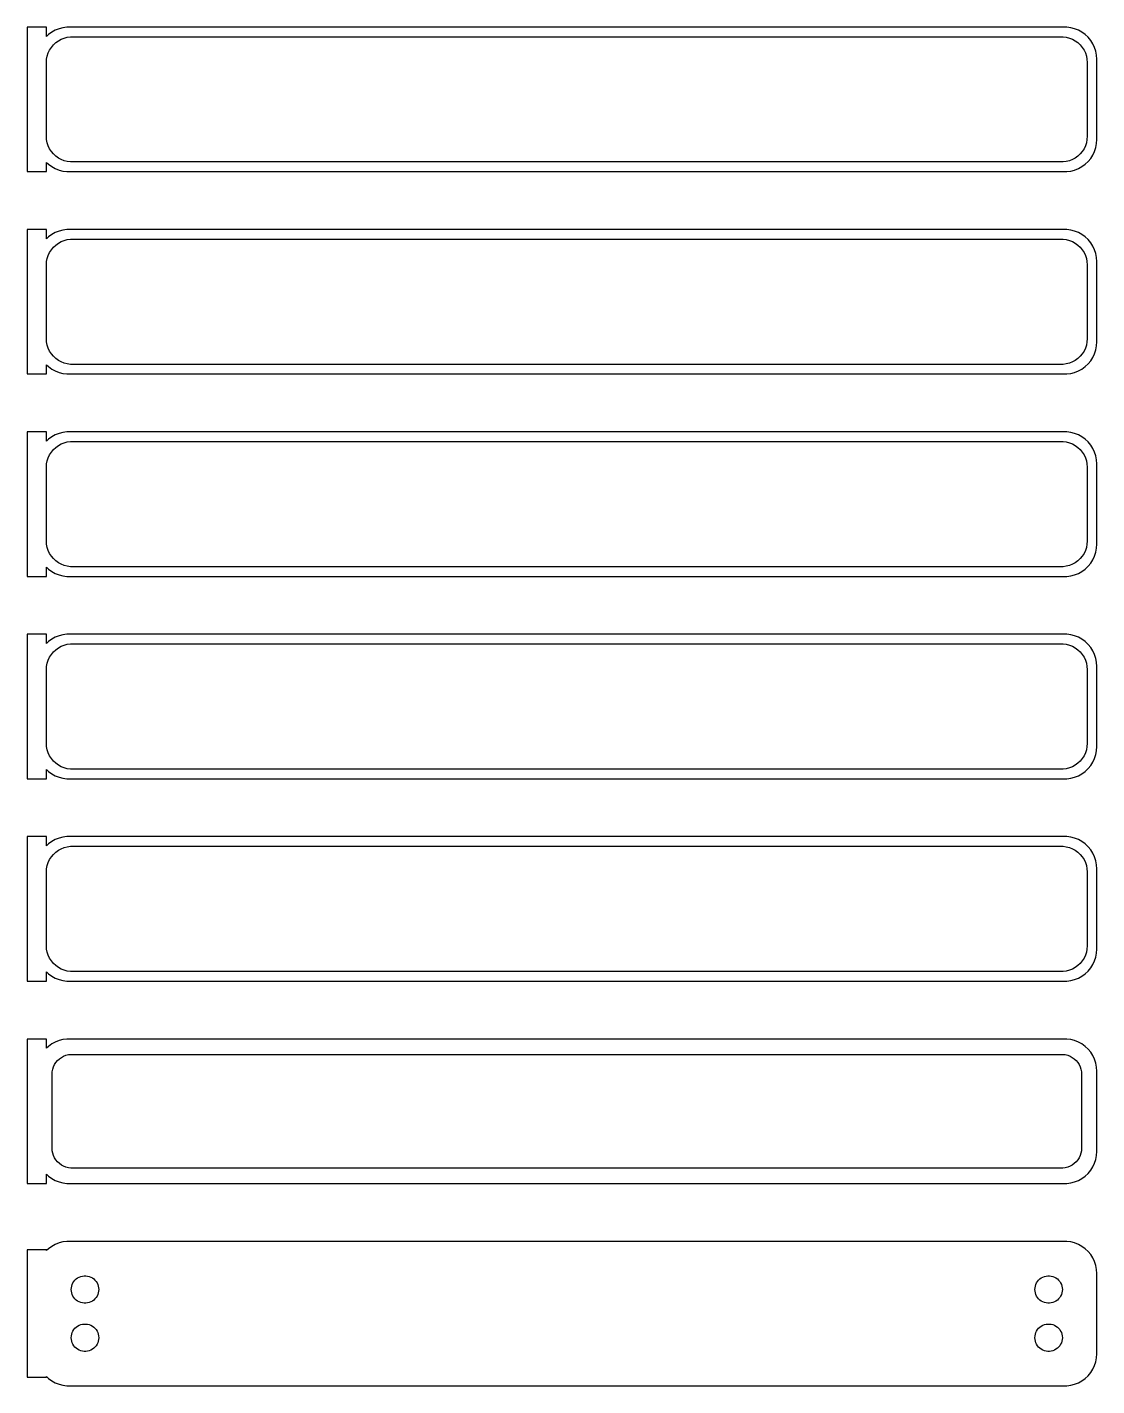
# Model space of a CAD drawing. Header units: metres. Extents: x -84 to 82, y 461 to 925.
# Drawn here: x -84 to 82.5, y 461.3 to 672.7 of the extents above; entities that cross this region are included whole.
import ezdxf

# ---------------------------------------------------------------- set-up
doc = ezdxf.new("R2010")
doc.units = ezdxf.units.M

msp = doc.modelspace()

# ---------------------------------------------------------------- linework, layer by layer
for p, q in [((-81, 672.74), (-84, 672.74)), ((-84, 672.74), (-84, 650.26)), ((-81, 671.309), (-81, 672.74)), ((-78.4369, 672.661), (-79.0451, 672.505)), ((-77.8139, 672.74), (-78.4369, 672.661)), ((77.8139, 672.74), (-77.8139, 672.74)), ((78.4369, 672.661), (77.8139, 672.74)), ((79.0451, 672.505), (78.4369, 672.661)), ((-80.6871, 671.603), (-81, 671.309)), ((-80.1791, 671.972), (-80.6871, 671.603)), ((-79.6289, 672.274), (-80.1791, 671.972)), ((-79.0451, 672.505), (-79.6289, 672.274)), ((-79.5497, 670.332), (-79.1433, 670.627)), ((-79.1433, 670.627), (-78.7031, 670.869)), ((-78.7031, 670.869), (-78.2361, 671.054)), ((-78.2361, 671.054), (-77.7495, 671.179)), ((-77.7495, 671.179), (-77.2512, 671.242)), ((-77.2512, 671.242), (77.2512, 671.242)), ((77.2512, 671.242), (77.7495, 671.179)), ((77.7495, 671.179), (78.2361, 671.054)), ((78.2361, 671.054), (78.7031, 670.869)), ((78.7031, 670.869), (79.1433, 670.627)), ((79.6289, 672.274), (79.0451, 672.505)), ((79.1433, 670.627), (79.5497, 670.332)), ((80.1791, 671.972), (79.6289, 672.274)), ((80.6871, 671.603), (80.1791, 671.972)), ((81.1448, 671.173), (80.6871, 671.603)), ((81.5451, 670.689), (81.1448, 671.173)), ((81.8815, 670.159), (81.5451, 670.689)), ((-80.8743, 668.245), (-80.7191, 668.722)), ((-80.7191, 668.722), (-80.5052, 669.177)), ((-80.5052, 669.177), (-80.2361, 669.601)), ((-80.2361, 669.601), (-79.9159, 669.988)), ((-79.9159, 669.988), (-79.5497, 670.332)), ((79.5497, 670.332), (79.9159, 669.988)), ((79.9159, 669.988), (80.2361, 669.601)), ((80.2361, 669.601), (80.5052, 669.177)), ((80.5052, 669.177), (80.7191, 668.722)), ((80.7191, 668.722), (80.8743, 668.245)), ((82.1489, 669.591), (81.8815, 670.159)), ((82.3429, 668.993), (82.1489, 669.591)), ((82.4606, 668.377), (82.3429, 668.993)), ((82.5, 667.75), (82.4606, 668.377)), ((-81, 667.25), (-80.9685, 667.751)), ((-81, 655.75), (-81, 667.25)), ((-80.9685, 667.751), (-80.8743, 668.245)), ((80.8743, 668.245), (80.9685, 667.751)), ((80.9685, 667.751), (81, 667.25)), ((81, 667.25), (81, 655.75)), ((82.5, 655.25), (82.5, 667.75)), ((-80.9685, 655.249), (-81, 655.75)), ((81, 655.75), (80.9685, 655.249)), ((-80.8743, 654.755), (-80.9685, 655.249)), ((-80.7191, 654.278), (-80.8743, 654.755)), ((-80.5052, 653.823), (-80.7191, 654.278)), ((-80.2361, 653.399), (-80.5052, 653.823)), ((80.5052, 653.823), (80.2361, 653.399)), ((80.7191, 654.278), (80.5052, 653.823)), ((80.8743, 654.755), (80.7191, 654.278)), ((80.9685, 655.249), (80.8743, 654.755)), ((82.1489, 653.409), (82.3429, 654.007)), ((82.3429, 654.007), (82.4606, 654.623)), ((82.4606, 654.623), (82.5, 655.25)), ((-81, 651.691), (-80.6871, 651.397)), ((-81, 650.26), (-81, 651.691)), ((-80.6871, 651.397), (-80.1791, 651.028)), ((-79.9159, 653.012), (-80.2361, 653.399)), ((-79.5497, 652.668), (-79.9159, 653.012)), ((-79.1433, 652.373), (-79.5497, 652.668)), ((-78.7031, 652.131), (-79.1433, 652.373)), ((-78.2361, 651.946), (-78.7031, 652.131)), ((-77.7495, 651.821), (-78.2361, 651.946)), ((-77.2512, 651.758), (-77.7495, 651.821)), ((77.2512, 651.758), (-77.2512, 651.758)), ((77.7495, 651.821), (77.2512, 651.758)), ((78.2361, 651.946), (77.7495, 651.821)), ((78.7031, 652.131), (78.2361, 651.946)), ((79.1433, 652.373), (78.7031, 652.131)), ((79.5497, 652.668), (79.1433, 652.373)), ((79.9159, 653.012), (79.5497, 652.668)), ((80.2361, 653.399), (79.9159, 653.012)), ((80.1791, 651.028), (80.6871, 651.397)), ((80.6871, 651.397), (81.1448, 651.827)), ((81.1448, 651.827), (81.5451, 652.311)), ((81.5451, 652.311), (81.8815, 652.841)), ((81.8815, 652.841), (82.1489, 653.409)), ((-84, 650.26), (-81, 650.26)), ((-80.1791, 651.028), (-79.6289, 650.726)), ((-79.6289, 650.726), (-79.0451, 650.495)), ((-79.0451, 650.495), (-78.4369, 650.339)), ((-78.4369, 650.339), (-77.8139, 650.26)), ((-77.8139, 650.26), (77.8139, 650.26)), ((77.8139, 650.26), (78.4369, 650.339)), ((78.4369, 650.339), (79.0451, 650.495)), ((79.0451, 650.495), (79.6289, 650.726)), ((79.6289, 650.726), (80.1791, 651.028)), ((-81, 641.24), (-84, 641.24)), ((-84, 641.24), (-84, 618.76)), ((-81, 639.809), (-81, 641.24)), ((-79.0451, 641.005), (-79.6289, 640.774)), ((-78.4369, 641.161), (-79.0451, 641.005)), ((-77.8139, 641.24), (-78.4369, 641.161)), ((77.8139, 641.24), (-77.8139, 641.24)), ((78.4369, 641.161), (77.8139, 641.24)), ((79.0451, 641.005), (78.4369, 641.161)), ((79.6289, 640.774), (79.0451, 641.005)), ((-80.6871, 640.103), (-81, 639.809)), ((-80.1791, 640.472), (-80.6871, 640.103)), ((-79.6289, 640.774), (-80.1791, 640.472)), ((-79.9159, 638.488), (-79.5497, 638.832)), ((-79.5497, 638.832), (-79.1433, 639.127)), ((-79.1433, 639.127), (-78.7031, 639.369)), ((-78.7031, 639.369), (-78.2361, 639.554)), ((-78.2361, 639.554), (-77.7495, 639.679)), ((-77.7495, 639.679), (-77.2512, 639.742)), ((-77.2512, 639.742), (77.2512, 639.742)), ((77.2512, 639.742), (77.7495, 639.679)), ((77.7495, 639.679), (78.2361, 639.554)), ((78.2361, 639.554), (78.7031, 639.369)), ((78.7031, 639.369), (79.1433, 639.127)), ((79.1433, 639.127), (79.5497, 638.832)), ((79.5497, 638.832), (79.9159, 638.488)), ((80.1791, 640.472), (79.6289, 640.774)), ((80.6871, 640.103), (80.1791, 640.472)), ((81.1448, 639.673), (80.6871, 640.103)), ((81.5451, 639.189), (81.1448, 639.673)), ((81.8815, 638.659), (81.5451, 639.189)), ((-80.9685, 636.251), (-80.8743, 636.745)), ((-80.8743, 636.745), (-80.7191, 637.222)), ((-80.7191, 637.222), (-80.5052, 637.677)), ((-80.5052, 637.677), (-80.2361, 638.101)), ((-80.2361, 638.101), (-79.9159, 638.488)), ((79.9159, 638.488), (80.2361, 638.101)), ((80.2361, 638.101), (80.5052, 637.677)), ((80.5052, 637.677), (80.7191, 637.222)), ((80.7191, 637.222), (80.8743, 636.745)), ((80.8743, 636.745), (80.9685, 636.251)), ((82.1489, 638.091), (81.8815, 638.659)), ((82.3429, 637.493), (82.1489, 638.091)), ((82.4606, 636.877), (82.3429, 637.493)), ((82.5, 636.25), (82.4606, 636.877)), ((-81, 635.75), (-80.9685, 636.251)), ((-81, 624.25), (-81, 635.75)), ((80.9685, 636.251), (81, 635.75)), ((81, 635.75), (81, 624.25)), ((82.5, 623.75), (82.5, 636.25)), ((-80.9685, 623.749), (-81, 624.25)), ((81, 624.25), (80.9685, 623.749)), ((-80.8743, 623.255), (-80.9685, 623.749)), ((-80.7191, 622.778), (-80.8743, 623.255)), ((-80.5052, 622.323), (-80.7191, 622.778)), ((-80.2361, 621.899), (-80.5052, 622.323)), ((-79.9159, 621.512), (-80.2361, 621.899)), ((80.2361, 621.899), (79.9159, 621.512)), ((80.5052, 622.323), (80.2361, 621.899)), ((80.7191, 622.778), (80.5052, 622.323)), ((80.8743, 623.255), (80.7191, 622.778)), ((80.9685, 623.749), (80.8743, 623.255)), ((81.8815, 621.341), (82.1489, 621.909)), ((82.1489, 621.909), (82.3429, 622.507)), ((82.3429, 622.507), (82.4606, 623.123)), ((82.4606, 623.123), (82.5, 623.75)), ((-81, 620.191), (-80.6871, 619.897)), ((-81, 618.76), (-81, 620.191)), ((-80.6871, 619.897), (-80.1791, 619.528)), ((-79.5497, 621.168), (-79.9159, 621.512)), ((-79.1433, 620.873), (-79.5497, 621.168)), ((-78.7031, 620.631), (-79.1433, 620.873)), ((-78.2361, 620.446), (-78.7031, 620.631)), ((-77.7495, 620.321), (-78.2361, 620.446)), ((-77.2512, 620.258), (-77.7495, 620.321)), ((77.2512, 620.258), (-77.2512, 620.258)), ((77.7495, 620.321), (77.2512, 620.258)), ((78.2361, 620.446), (77.7495, 620.321)), ((78.7031, 620.631), (78.2361, 620.446)), ((79.1433, 620.873), (78.7031, 620.631)), ((79.5497, 621.168), (79.1433, 620.873)), ((79.9159, 621.512), (79.5497, 621.168)), ((80.1791, 619.528), (80.6871, 619.897)), ((80.6871, 619.897), (81.1448, 620.327)), ((81.1448, 620.327), (81.5451, 620.811)), ((81.5451, 620.811), (81.8815, 621.341)), ((-84, 618.76), (-81, 618.76)), ((-80.1791, 619.528), (-79.6289, 619.226)), ((-79.6289, 619.226), (-79.0451, 618.995)), ((-79.0451, 618.995), (-78.4369, 618.839)), ((-78.4369, 618.839), (-77.8139, 618.76)), ((-77.8139, 618.76), (77.8139, 618.76)), ((77.8139, 618.76), (78.4369, 618.839)), ((78.4369, 618.839), (79.0451, 618.995)), ((79.0451, 618.995), (79.6289, 619.226)), ((79.6289, 619.226), (80.1791, 619.528)), ((-81, 609.74), (-84, 609.74)), ((-84, 609.74), (-84, 587.26)), ((-81, 608.309), (-81, 609.74)), ((-79.6289, 609.274), (-80.1791, 608.972)), ((-79.0451, 609.505), (-79.6289, 609.274)), ((-78.4369, 609.661), (-79.0451, 609.505)), ((-77.8139, 609.74), (-78.4369, 609.661)), ((77.8139, 609.74), (-77.8139, 609.74)), ((78.4369, 609.661), (77.8139, 609.74)), ((79.0451, 609.505), (78.4369, 609.661)), ((79.6289, 609.274), (79.0451, 609.505)), ((80.1791, 608.972), (79.6289, 609.274)), ((-80.6871, 608.603), (-81, 608.309)), ((-80.1791, 608.972), (-80.6871, 608.603)), ((-80.2361, 606.601), (-79.9159, 606.988)), ((-79.9159, 606.988), (-79.5497, 607.332)), ((-79.5497, 607.332), (-79.1433, 607.627)), ((-79.1433, 607.627), (-78.7031, 607.869)), ((-78.7031, 607.869), (-78.2361, 608.054)), ((-78.2361, 608.054), (-77.7495, 608.179)), ((-77.7495, 608.179), (-77.2512, 608.242)), ((-77.2512, 608.242), (77.2512, 608.242)), ((77.2512, 608.242), (77.7495, 608.179)), ((77.7495, 608.179), (78.2361, 608.054)), ((78.2361, 608.054), (78.7031, 607.869)), ((78.7031, 607.869), (79.1433, 607.627)), ((79.1433, 607.627), (79.5497, 607.332)), ((79.5497, 607.332), (79.9159, 606.988)), ((79.9159, 606.988), (80.2361, 606.601)), ((80.6871, 608.603), (80.1791, 608.972)), ((81.1448, 608.173), (80.6871, 608.603)), ((81.5451, 607.689), (81.1448, 608.173)), ((81.8815, 607.159), (81.5451, 607.689)), ((82.1489, 606.591), (81.8815, 607.159)), ((-80.9685, 604.751), (-80.8743, 605.245)), ((-80.8743, 605.245), (-80.7191, 605.722)), ((-80.7191, 605.722), (-80.5052, 606.177)), ((-80.5052, 606.177), (-80.2361, 606.601)), ((80.2361, 606.601), (80.5052, 606.177)), ((80.5052, 606.177), (80.7191, 605.722)), ((80.7191, 605.722), (80.8743, 605.245)), ((80.8743, 605.245), (80.9685, 604.751)), ((82.3429, 605.993), (82.1489, 606.591)), ((82.4606, 605.377), (82.3429, 605.993)), ((82.5, 604.75), (82.4606, 605.377)), ((-81, 604.25), (-80.9685, 604.751)), ((-81, 592.75), (-81, 604.25)), ((80.9685, 604.751), (81, 604.25)), ((81, 604.25), (81, 592.75)), ((82.5, 592.25), (82.5, 604.75)), ((-80.9685, 592.249), (-81, 592.75)), ((-80.8743, 591.755), (-80.9685, 592.249)), ((80.9685, 592.249), (80.8743, 591.755)), ((81, 592.75), (80.9685, 592.249)), ((82.4606, 591.623), (82.5, 592.25)), ((-80.7191, 591.278), (-80.8743, 591.755)), ((-80.5052, 590.823), (-80.7191, 591.278)), ((-80.2361, 590.399), (-80.5052, 590.823)), ((-79.9159, 590.012), (-80.2361, 590.399)), ((80.2361, 590.399), (79.9159, 590.012)), ((80.5052, 590.823), (80.2361, 590.399)), ((80.7191, 591.278), (80.5052, 590.823)), ((80.8743, 591.755), (80.7191, 591.278)), ((81.8815, 589.841), (82.1489, 590.409)), ((82.1489, 590.409), (82.3429, 591.007)), ((82.3429, 591.007), (82.4606, 591.623)), ((-81, 588.691), (-80.6871, 588.397)), ((-81, 587.26), (-81, 588.691)), ((-80.6871, 588.397), (-80.1791, 588.028)), ((-80.1791, 588.028), (-79.6289, 587.726)), ((-79.5497, 589.668), (-79.9159, 590.012)), ((-79.1433, 589.373), (-79.5497, 589.668)), ((-78.7031, 589.131), (-79.1433, 589.373)), ((-78.2361, 588.946), (-78.7031, 589.131)), ((-77.7495, 588.821), (-78.2361, 588.946)), ((-77.2512, 588.758), (-77.7495, 588.821)), ((77.2512, 588.758), (-77.2512, 588.758)), ((77.7495, 588.821), (77.2512, 588.758)), ((78.2361, 588.946), (77.7495, 588.821)), ((78.7031, 589.131), (78.2361, 588.946)), ((79.1433, 589.373), (78.7031, 589.131)), ((79.5497, 589.668), (79.1433, 589.373)), ((79.9159, 590.012), (79.5497, 589.668)), ((79.6289, 587.726), (80.1791, 588.028)), ((80.1791, 588.028), (80.6871, 588.397)), ((80.6871, 588.397), (81.1448, 588.827)), ((81.1448, 588.827), (81.5451, 589.311)), ((81.5451, 589.311), (81.8815, 589.841)), ((-84, 587.26), (-81, 587.26)), ((-79.6289, 587.726), (-79.0451, 587.495)), ((-79.0451, 587.495), (-78.4369, 587.339)), ((-78.4369, 587.339), (-77.8139, 587.26)), ((-77.8139, 587.26), (77.8139, 587.26)), ((77.8139, 587.26), (78.4369, 587.339)), ((78.4369, 587.339), (79.0451, 587.495)), ((79.0451, 587.495), (79.6289, 587.726)), ((-81, 578.24), (-84, 578.24)), ((-84, 578.24), (-84, 555.76)), ((-81, 576.809), (-81, 578.24)), ((-80.1791, 577.472), (-80.6871, 577.103)), ((-79.6289, 577.774), (-80.1791, 577.472)), ((-79.0451, 578.005), (-79.6289, 577.774)), ((-78.4369, 578.161), (-79.0451, 578.005)), ((-77.8139, 578.24), (-78.4369, 578.161)), ((77.8139, 578.24), (-77.8139, 578.24)), ((78.4369, 578.161), (77.8139, 578.24)), ((79.0451, 578.005), (78.4369, 578.161)), ((79.6289, 577.774), (79.0451, 578.005)), ((80.1791, 577.472), (79.6289, 577.774)), ((80.6871, 577.103), (80.1791, 577.472)), ((-80.6871, 577.103), (-81, 576.809)), ((-80.2361, 575.101), (-79.9159, 575.488)), ((-79.9159, 575.488), (-79.5497, 575.832)), ((-79.5497, 575.832), (-79.1433, 576.127)), ((-79.1433, 576.127), (-78.7031, 576.369)), ((-78.7031, 576.369), (-78.2361, 576.554)), ((-78.2361, 576.554), (-77.7495, 576.679)), ((-77.7495, 576.679), (-77.2512, 576.742)), ((-77.2512, 576.742), (77.2512, 576.742)), ((77.2512, 576.742), (77.7495, 576.679)), ((77.7495, 576.679), (78.2361, 576.554)), ((78.2361, 576.554), (78.7031, 576.369)), ((78.7031, 576.369), (79.1433, 576.127)), ((79.1433, 576.127), (79.5497, 575.832)), ((79.5497, 575.832), (79.9159, 575.488)), ((79.9159, 575.488), (80.2361, 575.101)), ((81.1448, 576.673), (80.6871, 577.103)), ((81.5451, 576.189), (81.1448, 576.673)), ((81.8815, 575.659), (81.5451, 576.189)), ((82.1489, 575.091), (81.8815, 575.659)), ((-81, 572.75), (-80.9685, 573.251)), ((-80.9685, 573.251), (-80.8743, 573.745)), ((-80.8743, 573.745), (-80.7191, 574.222)), ((-80.7191, 574.222), (-80.5052, 574.677)), ((-80.5052, 574.677), (-80.2361, 575.101)), ((80.2361, 575.101), (80.5052, 574.677)), ((80.5052, 574.677), (80.7191, 574.222)), ((80.7191, 574.222), (80.8743, 573.745)), ((80.8743, 573.745), (80.9685, 573.251)), ((80.9685, 573.251), (81, 572.75)), ((82.3429, 574.493), (82.1489, 575.091)), ((82.4606, 573.877), (82.3429, 574.493)), ((82.5, 573.25), (82.4606, 573.877)), ((82.5, 560.75), (82.5, 573.25)), ((-81, 561.25), (-81, 572.75)), ((81, 572.75), (81, 561.25)), ((-80.9685, 560.749), (-81, 561.25)), ((-80.8743, 560.255), (-80.9685, 560.749)), ((80.9685, 560.749), (80.8743, 560.255)), ((81, 561.25), (80.9685, 560.749)), ((82.4606, 560.123), (82.5, 560.75)), ((-80.7191, 559.778), (-80.8743, 560.255)), ((-80.5052, 559.323), (-80.7191, 559.778)), ((-80.2361, 558.899), (-80.5052, 559.323)), ((-79.9159, 558.512), (-80.2361, 558.899)), ((-79.5497, 558.168), (-79.9159, 558.512)), ((79.9159, 558.512), (79.5497, 558.168)), ((80.2361, 558.899), (79.9159, 558.512)), ((80.5052, 559.323), (80.2361, 558.899)), ((80.7191, 559.778), (80.5052, 559.323)), ((80.8743, 560.255), (80.7191, 559.778)), ((81.5451, 557.811), (81.8815, 558.341)), ((81.8815, 558.341), (82.1489, 558.909)), ((82.1489, 558.909), (82.3429, 559.507)), ((82.3429, 559.507), (82.4606, 560.123)), ((-81, 557.191), (-80.6871, 556.897)), ((-81, 555.76), (-81, 557.191)), ((-80.6871, 556.897), (-80.1791, 556.528)), ((-80.1791, 556.528), (-79.6289, 556.226)), ((-79.6289, 556.226), (-79.0451, 555.995)), ((-79.1433, 557.873), (-79.5497, 558.168)), ((-78.7031, 557.631), (-79.1433, 557.873)), ((-78.2361, 557.446), (-78.7031, 557.631)), ((-77.7495, 557.321), (-78.2361, 557.446)), ((-77.2512, 557.258), (-77.7495, 557.321)), ((77.2512, 557.258), (-77.2512, 557.258)), ((77.7495, 557.321), (77.2512, 557.258)), ((78.2361, 557.446), (77.7495, 557.321)), ((78.7031, 557.631), (78.2361, 557.446)), ((79.1433, 557.873), (78.7031, 557.631)), ((79.0451, 555.995), (79.6289, 556.226)), ((79.5497, 558.168), (79.1433, 557.873)), ((79.6289, 556.226), (80.1791, 556.528)), ((80.1791, 556.528), (80.6871, 556.897)), ((80.6871, 556.897), (81.1448, 557.327)), ((81.1448, 557.327), (81.5451, 557.811)), ((-84, 555.76), (-81, 555.76)), ((-79.0451, 555.995), (-78.4369, 555.839)), ((-78.4369, 555.839), (-77.8139, 555.76)), ((-77.8139, 555.76), (77.8139, 555.76)), ((77.8139, 555.76), (78.4369, 555.839)), ((78.4369, 555.839), (79.0451, 555.995)), ((-81, 546.74), (-84, 546.74)), ((-84, 546.74), (-84, 524.26)), ((-81, 545.309), (-81, 546.74)), ((-80.1791, 545.972), (-80.6871, 545.603)), ((-79.6289, 546.274), (-80.1791, 545.972)), ((-79.0451, 546.505), (-79.6289, 546.274)), ((-78.4369, 546.661), (-79.0451, 546.505)), ((-77.8139, 546.74), (-78.4369, 546.661)), ((77.8139, 546.74), (-77.8139, 546.74)), ((78.4369, 546.661), (77.8139, 546.74)), ((79.0451, 546.505), (78.4369, 546.661)), ((79.6289, 546.274), (79.0451, 546.505)), ((80.1791, 545.972), (79.6289, 546.274)), ((80.6871, 545.603), (80.1791, 545.972)), ((-80.6871, 545.603), (-81, 545.309)), ((-80.5052, 543.177), (-80.2361, 543.601)), ((-80.2361, 543.601), (-79.9159, 543.988)), ((-79.9159, 543.988), (-79.5497, 544.332)), ((-79.5497, 544.332), (-79.1433, 544.627)), ((-79.1433, 544.627), (-78.7031, 544.869)), ((-78.7031, 544.869), (-78.2361, 545.054)), ((-78.2361, 545.054), (-77.7495, 545.179)), ((-77.7495, 545.179), (-77.2512, 545.242)), ((-77.2512, 545.242), (77.2512, 545.242)), ((77.2512, 545.242), (77.7495, 545.179)), ((77.7495, 545.179), (78.2361, 545.054)), ((78.2361, 545.054), (78.7031, 544.869)), ((78.7031, 544.869), (79.1433, 544.627)), ((79.1433, 544.627), (79.5497, 544.332)), ((79.5497, 544.332), (79.9159, 543.988)), ((79.9159, 543.988), (80.2361, 543.601)), ((80.2361, 543.601), (80.5052, 543.177)), ((81.1448, 545.173), (80.6871, 545.603)), ((81.5451, 544.689), (81.1448, 545.173)), ((81.8815, 544.159), (81.5451, 544.689)), ((82.1489, 543.591), (81.8815, 544.159)), ((82.3429, 542.993), (82.1489, 543.591)), ((-81, 541.25), (-80.9685, 541.751)), ((-80.9685, 541.751), (-80.8743, 542.245)), ((-80.8743, 542.245), (-80.7191, 542.722)), ((-80.7191, 542.722), (-80.5052, 543.177)), ((80.5052, 543.177), (80.7191, 542.722)), ((80.7191, 542.722), (80.8743, 542.245)), ((80.8743, 542.245), (80.9685, 541.751)), ((80.9685, 541.751), (81, 541.25)), ((82.4606, 542.377), (82.3429, 542.993)), ((82.5, 541.75), (82.4606, 542.377)), ((82.5, 529.25), (82.5, 541.75)), ((-81, 529.75), (-81, 541.25)), ((81, 541.25), (81, 529.75)), ((-80.9685, 529.249), (-81, 529.75)), ((-80.8743, 528.755), (-80.9685, 529.249)), ((-80.7191, 528.278), (-80.8743, 528.755)), ((80.8743, 528.755), (80.7191, 528.278)), ((80.9685, 529.249), (80.8743, 528.755)), ((81, 529.75), (80.9685, 529.249)), ((82.4606, 528.623), (82.5, 529.25)), ((-80.5052, 527.823), (-80.7191, 528.278)), ((-80.2361, 527.399), (-80.5052, 527.823)), ((-79.9159, 527.012), (-80.2361, 527.399)), ((-79.5497, 526.668), (-79.9159, 527.012)), ((-79.1433, 526.373), (-79.5497, 526.668)), ((79.5497, 526.668), (79.1433, 526.373)), ((79.9159, 527.012), (79.5497, 526.668)), ((80.2361, 527.399), (79.9159, 527.012)), ((80.5052, 527.823), (80.2361, 527.399)), ((80.7191, 528.278), (80.5052, 527.823)), ((81.5451, 526.311), (81.8815, 526.841)), ((81.8815, 526.841), (82.1489, 527.409)), ((82.1489, 527.409), (82.3429, 528.007)), ((82.3429, 528.007), (82.4606, 528.623)), ((-81, 525.691), (-80.6871, 525.397)), ((-81, 524.26), (-81, 525.691)), ((-80.6871, 525.397), (-80.1791, 525.028)), ((-80.1791, 525.028), (-79.6289, 524.726)), ((-79.6289, 524.726), (-79.0451, 524.495)), ((-78.7031, 526.131), (-79.1433, 526.373)), ((-79.0451, 524.495), (-78.4369, 524.339)), ((-78.2361, 525.946), (-78.7031, 526.131)), ((-77.7495, 525.821), (-78.2361, 525.946)), ((-77.2512, 525.758), (-77.7495, 525.821)), ((77.2512, 525.758), (-77.2512, 525.758)), ((77.7495, 525.821), (77.2512, 525.758)), ((78.2361, 525.946), (77.7495, 525.821)), ((78.7031, 526.131), (78.2361, 525.946)), ((78.4369, 524.339), (79.0451, 524.495)), ((79.1433, 526.373), (78.7031, 526.131)), ((79.0451, 524.495), (79.6289, 524.726)), ((79.6289, 524.726), (80.1791, 525.028)), ((80.1791, 525.028), (80.6871, 525.397)), ((80.6871, 525.397), (81.1448, 525.827)), ((81.1448, 525.827), (81.5451, 526.311)), ((-84, 524.26), (-81, 524.26)), ((-78.4369, 524.339), (-77.8139, 524.26)), ((-77.8139, 524.26), (77.8139, 524.26)), ((77.8139, 524.26), (78.4369, 524.339)), ((-81, 515.229), (-84, 515.229)), ((-84, 515.229), (-84, 492.771)), ((-81, 513.809), (-81, 515.229)), ((-80.6871, 514.103), (-81, 513.809)), ((-80.1791, 514.472), (-80.6871, 514.103)), ((-79.6289, 514.774), (-80.1791, 514.472)), ((-79.0451, 515.005), (-79.6289, 514.774)), ((-78.4369, 515.161), (-79.0451, 515.005)), ((-77.8139, 515.24), (-78.4369, 515.161)), ((77.8139, 515.24), (-77.8139, 515.24)), ((78.4369, 515.161), (77.8139, 515.24)), ((79.0451, 515.005), (78.4369, 515.161)), ((79.6289, 514.774), (79.0451, 515.005)), ((80.1791, 514.472), (79.6289, 514.774)), ((80.6871, 514.103), (80.1791, 514.472)), ((81.1448, 513.673), (80.6871, 514.103)), ((-79.5184, 511.58), (-79.2692, 511.881)), ((-79.2692, 511.881), (-78.9843, 512.149)), ((-78.9843, 512.149), (-78.668, 512.378)), ((-78.668, 512.378), (-78.3254, 512.567)), ((-78.3254, 512.567), (-77.9619, 512.711)), ((-77.9619, 512.711), (-77.5833, 512.808)), ((-77.5833, 512.808), (-77.1955, 512.857)), ((-77.1955, 512.857), (77.1955, 512.857)), ((77.1955, 512.857), (77.5833, 512.808)), ((77.5833, 512.808), (77.9619, 512.711)), ((77.9619, 512.711), (78.3254, 512.567)), ((78.3254, 512.567), (78.668, 512.378)), ((78.668, 512.378), (78.9843, 512.149)), ((78.9843, 512.149), (79.2692, 511.881)), ((79.2692, 511.881), (79.5184, 511.58)), ((81.5451, 513.189), (81.1448, 513.673)), ((81.8815, 512.659), (81.5451, 513.189)), ((82.1489, 512.091), (81.8815, 512.659)), ((82.3429, 511.493), (82.1489, 512.091)), ((-80.1129, 509.75), (-80.0884, 510.14)), ((-80.1129, 498.25), (-80.1129, 509.75)), ((-80.0884, 510.14), (-80.0151, 510.524)), ((-80.0151, 510.524), (-79.8943, 510.896)), ((-79.8943, 510.896), (-79.7279, 511.25)), ((-79.7279, 511.25), (-79.5184, 511.58)), ((79.5184, 511.58), (79.7279, 511.25)), ((79.7279, 511.25), (79.8943, 510.896)), ((79.8943, 510.896), (80.0151, 510.524)), ((80.0151, 510.524), (80.0884, 510.14)), ((80.0884, 510.14), (80.1129, 509.75)), ((80.1129, 509.75), (80.1129, 498.25)), ((82.4606, 510.877), (82.3429, 511.493)), ((82.5, 510.25), (82.4606, 510.877)), ((82.5, 497.75), (82.5, 510.25)), ((-80.0884, 497.86), (-80.1129, 498.25)), ((-80.0151, 497.476), (-80.0884, 497.86)), ((-79.8943, 497.104), (-80.0151, 497.476)), ((-79.7279, 496.75), (-79.8943, 497.104)), ((79.8943, 497.104), (79.7279, 496.75)), ((80.0151, 497.476), (79.8943, 497.104)), ((80.0884, 497.86), (80.0151, 497.476)), ((80.1129, 498.25), (80.0884, 497.86)), ((82.3429, 496.507), (82.4606, 497.123)), ((82.4606, 497.123), (82.5, 497.75)), ((-79.5184, 496.42), (-79.7279, 496.75)), ((-79.2692, 496.119), (-79.5184, 496.42)), ((-78.9843, 495.851), (-79.2692, 496.119)), ((-78.668, 495.622), (-78.9843, 495.851)), ((-78.3254, 495.433), (-78.668, 495.622)), ((-77.9619, 495.289), (-78.3254, 495.433)), ((-77.5833, 495.192), (-77.9619, 495.289)), ((-77.1955, 495.143), (-77.5833, 495.192)), ((77.1955, 495.143), (-77.1955, 495.143)), ((77.5833, 495.192), (77.1955, 495.143)), ((77.9619, 495.289), (77.5833, 495.192)), ((78.3254, 495.433), (77.9619, 495.289)), ((78.668, 495.622), (78.3254, 495.433)), ((78.9843, 495.851), (78.668, 495.622)), ((79.2692, 496.119), (78.9843, 495.851)), ((79.5184, 496.42), (79.2692, 496.119)), ((79.7279, 496.75), (79.5184, 496.42)), ((81.5451, 494.811), (81.8815, 495.341)), ((81.8815, 495.341), (82.1489, 495.909)), ((82.1489, 495.909), (82.3429, 496.507)), ((-84, 492.771), (-81, 492.771)), ((-81, 492.771), (-81, 494.191)), ((-81, 494.191), (-80.6871, 493.897)), ((-80.6871, 493.897), (-80.1791, 493.528)), ((-80.1791, 493.528), (-79.6289, 493.226)), ((-79.6289, 493.226), (-79.0451, 492.995)), ((-79.0451, 492.995), (-78.4369, 492.839)), ((-78.4369, 492.839), (-77.8139, 492.76)), ((-77.8139, 492.76), (77.8139, 492.76)), ((77.8139, 492.76), (78.4369, 492.839)), ((78.4369, 492.839), (79.0451, 492.995)), ((79.0451, 492.995), (79.6289, 493.226)), ((79.6289, 493.226), (80.1791, 493.528)), ((80.1791, 493.528), (80.6871, 493.897)), ((80.6871, 493.897), (81.1448, 494.327)), ((81.1448, 494.327), (81.5451, 494.811)), ((-81, 482.403), (-84, 482.403)), ((-84, 482.403), (-84, 462.597)), ((-80.6871, 482.603), (-81, 482.309)), ((-81, 482.309), (-81, 482.403)), ((-80.1791, 482.972), (-80.6871, 482.603)), ((-79.6289, 483.274), (-80.1791, 482.972)), ((-79.0451, 483.505), (-79.6289, 483.274)), ((-78.4369, 483.661), (-79.0451, 483.505)), ((-77.8139, 483.74), (-78.4369, 483.661)), ((77.8139, 483.74), (-77.8139, 483.74)), ((78.4369, 483.661), (77.8139, 483.74)), ((79.0451, 483.505), (78.4369, 483.661)), ((79.6289, 483.274), (79.0451, 483.505)), ((80.1791, 482.972), (79.6289, 483.274)), ((80.6871, 482.603), (80.1791, 482.972)), ((81.1448, 482.173), (80.6871, 482.603)), ((81.5451, 481.689), (81.1448, 482.173)), ((81.8815, 481.159), (81.5451, 481.689)), ((82.1489, 480.591), (81.8815, 481.159)), ((82.3429, 479.993), (82.1489, 480.591)), ((-76.3611, 477.895), (-76.1441, 478.053)), ((-76.1441, 478.053), (-75.9092, 478.182)), ((-75.9092, 478.182), (-75.6598, 478.281)), ((-75.6598, 478.281), (-75.4001, 478.347)), ((-75.4001, 478.347), (-75.1341, 478.381)), ((-75.1341, 478.381), (-74.8659, 478.381)), ((-74.8659, 478.381), (-74.5999, 478.347)), ((-74.5999, 478.347), (-74.3401, 478.281)), ((-74.3401, 478.281), (-74.0908, 478.182)), ((-74.0908, 478.182), (-73.8559, 478.053)), ((-73.8559, 478.053), (-73.6389, 477.895)), ((73.6389, 477.895), (73.8559, 478.053)), ((73.8559, 478.053), (74.0908, 478.182)), ((74.0908, 478.182), (74.3401, 478.281)), ((74.3401, 478.281), (74.5999, 478.347)), ((74.5999, 478.347), (74.8659, 478.381)), ((74.8659, 478.381), (75.1341, 478.381)), ((75.1341, 478.381), (75.4001, 478.347)), ((75.4001, 478.347), (75.6598, 478.281)), ((75.6598, 478.281), (75.9092, 478.182)), ((75.9092, 478.182), (76.1441, 478.053)), ((76.1441, 478.053), (76.3611, 477.895)), ((82.4606, 479.377), (82.3429, 479.993)), ((82.5, 478.75), (82.4606, 479.377)), ((82.5, 466.25), (82.5, 478.75)), ((-77.1353, 476.25), (-77.1185, 476.518)), ((-77.1185, 475.982), (-77.1353, 476.25)), ((-77.1185, 476.518), (-77.0682, 476.781)), ((-77.0682, 475.719), (-77.1185, 475.982)), ((-77.0682, 476.781), (-76.9853, 477.036)), ((-76.9853, 477.036), (-76.8712, 477.279)), ((-76.8712, 477.279), (-76.7275, 477.505)), ((-76.7275, 477.505), (-76.5566, 477.712)), ((-76.5566, 477.712), (-76.3611, 477.895)), ((-73.6389, 477.895), (-73.4434, 477.712)), ((-73.4434, 477.712), (-73.2725, 477.505)), ((-73.2725, 477.505), (-73.1288, 477.279)), ((-73.1288, 477.279), (-73.0146, 477.036)), ((-73.0146, 477.036), (-72.9318, 476.781)), ((-72.9318, 476.781), (-72.8815, 476.518)), ((-72.8815, 475.982), (-72.9318, 475.719)), ((-72.8815, 476.518), (-72.8647, 476.25)), ((-72.8647, 476.25), (-72.8815, 475.982)), ((72.8647, 476.25), (72.8815, 476.518)), ((72.8815, 475.982), (72.8647, 476.25)), ((72.8815, 476.518), (72.9318, 476.781)), ((72.9318, 475.719), (72.8815, 475.982)), ((72.9318, 476.781), (73.0146, 477.036)), ((73.0146, 477.036), (73.1288, 477.279)), ((73.1288, 477.279), (73.2725, 477.505)), ((73.2725, 477.505), (73.4434, 477.712)), ((73.4434, 477.712), (73.6389, 477.895)), ((76.3611, 477.895), (76.5566, 477.712)), ((76.5566, 477.712), (76.7275, 477.505)), ((76.7275, 477.505), (76.8712, 477.279)), ((76.8712, 477.279), (76.9853, 477.036)), ((76.9853, 477.036), (77.0682, 476.781)), ((77.0682, 476.781), (77.1185, 476.518)), ((77.1185, 475.982), (77.0682, 475.719)), ((77.1185, 476.518), (77.1353, 476.25)), ((77.1353, 476.25), (77.1185, 475.982)), ((-76.9853, 475.464), (-77.0682, 475.719)), ((-76.8712, 475.221), (-76.9853, 475.464)), ((-76.7275, 474.995), (-76.8712, 475.221)), ((-76.5566, 474.788), (-76.7275, 474.995)), ((-76.3611, 474.605), (-76.5566, 474.788)), ((-76.1441, 474.447), (-76.3611, 474.605)), ((-75.9092, 474.318), (-76.1441, 474.447)), ((-75.6598, 474.219), (-75.9092, 474.318)), ((-75.4001, 474.153), (-75.6598, 474.219)), ((-75.1341, 474.119), (-75.4001, 474.153)), ((-74.8659, 474.119), (-75.1341, 474.119)), ((-74.5999, 474.153), (-74.8659, 474.119)), ((-74.3401, 474.219), (-74.5999, 474.153)), ((-74.0908, 474.318), (-74.3401, 474.219)), ((-73.8559, 474.447), (-74.0908, 474.318)), ((-73.6389, 474.605), (-73.8559, 474.447)), ((-73.4434, 474.788), (-73.6389, 474.605)), ((-73.2725, 474.995), (-73.4434, 474.788)), ((-73.1288, 475.221), (-73.2725, 474.995)), ((-73.0146, 475.464), (-73.1288, 475.221)), ((-72.9318, 475.719), (-73.0146, 475.464)), ((73.0146, 475.464), (72.9318, 475.719)), ((73.1288, 475.221), (73.0146, 475.464)), ((73.2725, 474.995), (73.1288, 475.221)), ((73.4434, 474.788), (73.2725, 474.995)), ((73.6389, 474.605), (73.4434, 474.788)), ((73.8559, 474.447), (73.6389, 474.605)), ((74.0908, 474.318), (73.8559, 474.447)), ((74.3401, 474.219), (74.0908, 474.318)), ((74.5999, 474.153), (74.3401, 474.219)), ((74.8659, 474.119), (74.5999, 474.153)), ((75.1341, 474.119), (74.8659, 474.119)), ((75.4001, 474.153), (75.1341, 474.119)), ((75.6598, 474.219), (75.4001, 474.153)), ((75.9092, 474.318), (75.6598, 474.219)), ((76.1441, 474.447), (75.9092, 474.318)), ((76.3611, 474.605), (76.1441, 474.447)), ((76.5566, 474.788), (76.3611, 474.605)), ((76.7275, 474.995), (76.5566, 474.788)), ((76.8712, 475.221), (76.7275, 474.995)), ((76.9853, 475.464), (76.8712, 475.221)), ((77.0682, 475.719), (76.9853, 475.464)), ((-77.0682, 469.281), (-76.9853, 469.536)), ((-76.9853, 469.536), (-76.8712, 469.779)), ((-76.8712, 469.779), (-76.7275, 470.005)), ((-76.7275, 470.005), (-76.5566, 470.212)), ((-76.5566, 470.212), (-76.3611, 470.395)), ((-76.3611, 470.395), (-76.1441, 470.553)), ((-76.1441, 470.553), (-75.9092, 470.682)), ((-75.9092, 470.682), (-75.6598, 470.781)), ((-75.6598, 470.781), (-75.4001, 470.847)), ((-75.4001, 470.847), (-75.1341, 470.881)), ((-75.1341, 470.881), (-74.8659, 470.881)), ((-74.8659, 470.881), (-74.5999, 470.847)), ((-74.5999, 470.847), (-74.3401, 470.781)), ((-74.3401, 470.781), (-74.0908, 470.682)), ((-74.0908, 470.682), (-73.8559, 470.553)), ((-73.8559, 470.553), (-73.6389, 470.395)), ((-73.6389, 470.395), (-73.4434, 470.212)), ((-73.4434, 470.212), (-73.2725, 470.005)), ((-73.2725, 470.005), (-73.1288, 469.779)), ((-73.1288, 469.779), (-73.0146, 469.536)), ((-73.0146, 469.536), (-72.9318, 469.281)), ((72.9318, 469.281), (73.0146, 469.536)), ((73.0146, 469.536), (73.1288, 469.779)), ((73.1288, 469.779), (73.2725, 470.005)), ((73.2725, 470.005), (73.4434, 470.212)), ((73.4434, 470.212), (73.6389, 470.395)), ((73.6389, 470.395), (73.8559, 470.553)), ((73.8559, 470.553), (74.0908, 470.682)), ((74.0908, 470.682), (74.3401, 470.781)), ((74.3401, 470.781), (74.5999, 470.847)), ((74.5999, 470.847), (74.8659, 470.881)), ((74.8659, 470.881), (75.1341, 470.881)), ((75.1341, 470.881), (75.4001, 470.847)), ((75.4001, 470.847), (75.6598, 470.781)), ((75.6598, 470.781), (75.9092, 470.682)), ((75.9092, 470.682), (76.1441, 470.553)), ((76.1441, 470.553), (76.3611, 470.395)), ((76.3611, 470.395), (76.5566, 470.212)), ((76.5566, 470.212), (76.7275, 470.005)), ((76.7275, 470.005), (76.8712, 469.779)), ((76.8712, 469.779), (76.9853, 469.536)), ((76.9853, 469.536), (77.0682, 469.281)), ((-77.1353, 468.75), (-77.1185, 469.018)), ((-77.1185, 468.482), (-77.1353, 468.75)), ((-77.1185, 469.018), (-77.0682, 469.281)), ((-77.0682, 468.219), (-77.1185, 468.482)), ((-76.9853, 467.964), (-77.0682, 468.219)), ((-76.8712, 467.721), (-76.9853, 467.964)), ((-76.7275, 467.495), (-76.8712, 467.721)), ((-76.5566, 467.288), (-76.7275, 467.495)), ((-73.2725, 467.495), (-73.4434, 467.288)), ((-73.1288, 467.721), (-73.2725, 467.495)), ((-73.0146, 467.964), (-73.1288, 467.721)), ((-72.9318, 468.219), (-73.0146, 467.964)), ((-72.9318, 469.281), (-72.8815, 469.018)), ((-72.8815, 468.482), (-72.9318, 468.219)), ((-72.8815, 469.018), (-72.8647, 468.75)), ((-72.8647, 468.75), (-72.8815, 468.482)), ((72.8647, 468.75), (72.8815, 469.018)), ((72.8815, 468.482), (72.8647, 468.75)), ((72.8815, 469.018), (72.9318, 469.281)), ((72.9318, 468.219), (72.8815, 468.482)), ((73.0146, 467.964), (72.9318, 468.219)), ((73.1288, 467.721), (73.0146, 467.964)), ((73.2725, 467.495), (73.1288, 467.721)), ((73.4434, 467.288), (73.2725, 467.495)), ((76.7275, 467.495), (76.5566, 467.288)), ((76.8712, 467.721), (76.7275, 467.495)), ((76.9853, 467.964), (76.8712, 467.721)), ((77.0682, 468.219), (76.9853, 467.964)), ((77.0682, 469.281), (77.1185, 469.018)), ((77.1185, 468.482), (77.0682, 468.219)), ((77.1185, 469.018), (77.1353, 468.75)), ((77.1353, 468.75), (77.1185, 468.482)), ((-76.3611, 467.105), (-76.5566, 467.288)), ((-76.1441, 466.947), (-76.3611, 467.105)), ((-75.9092, 466.818), (-76.1441, 466.947)), ((-75.6598, 466.719), (-75.9092, 466.818)), ((-75.4001, 466.653), (-75.6598, 466.719)), ((-75.1341, 466.619), (-75.4001, 466.653)), ((-74.8659, 466.619), (-75.1341, 466.619)), ((-74.5999, 466.653), (-74.8659, 466.619)), ((-74.3401, 466.719), (-74.5999, 466.653)), ((-74.0908, 466.818), (-74.3401, 466.719)), ((-73.8559, 466.947), (-74.0908, 466.818)), ((-73.6389, 467.105), (-73.8559, 466.947)), ((-73.4434, 467.288), (-73.6389, 467.105)), ((73.6389, 467.105), (73.4434, 467.288)), ((73.8559, 466.947), (73.6389, 467.105)), ((74.0908, 466.818), (73.8559, 466.947)), ((74.3401, 466.719), (74.0908, 466.818)), ((74.5999, 466.653), (74.3401, 466.719)), ((74.8659, 466.619), (74.5999, 466.653)), ((75.1341, 466.619), (74.8659, 466.619)), ((75.4001, 466.653), (75.1341, 466.619)), ((75.6598, 466.719), (75.4001, 466.653)), ((75.9092, 466.818), (75.6598, 466.719)), ((76.1441, 466.947), (75.9092, 466.818)), ((76.3611, 467.105), (76.1441, 466.947)), ((76.5566, 467.288), (76.3611, 467.105)), ((82.3429, 465.007), (82.4606, 465.623)), ((82.4606, 465.623), (82.5, 466.25)), ((81.1448, 462.827), (81.5451, 463.311)), ((81.5451, 463.311), (81.8815, 463.841)), ((81.8815, 463.841), (82.1489, 464.409)), ((82.1489, 464.409), (82.3429, 465.007)), ((-84, 462.597), (-81, 462.597)), ((-81, 462.597), (-81, 462.691)), ((-81, 462.691), (-80.6871, 462.397)), ((-80.6871, 462.397), (-80.1791, 462.028)), ((-80.1791, 462.028), (-79.6289, 461.726)), ((-79.6289, 461.726), (-79.0451, 461.495)), ((-79.0451, 461.495), (-78.4369, 461.339)), ((-78.4369, 461.339), (-77.8139, 461.26)), ((-77.8139, 461.26), (77.8139, 461.26)), ((77.8139, 461.26), (78.4369, 461.339)), ((78.4369, 461.339), (79.0451, 461.495)), ((79.0451, 461.495), (79.6289, 461.726)), ((79.6289, 461.726), (80.1791, 462.028)), ((80.1791, 462.028), (80.6871, 462.397)), ((80.6871, 462.397), (81.1448, 462.827))]:
    msp.add_line(p, q)

doc.saveas('drawing.dxf')
